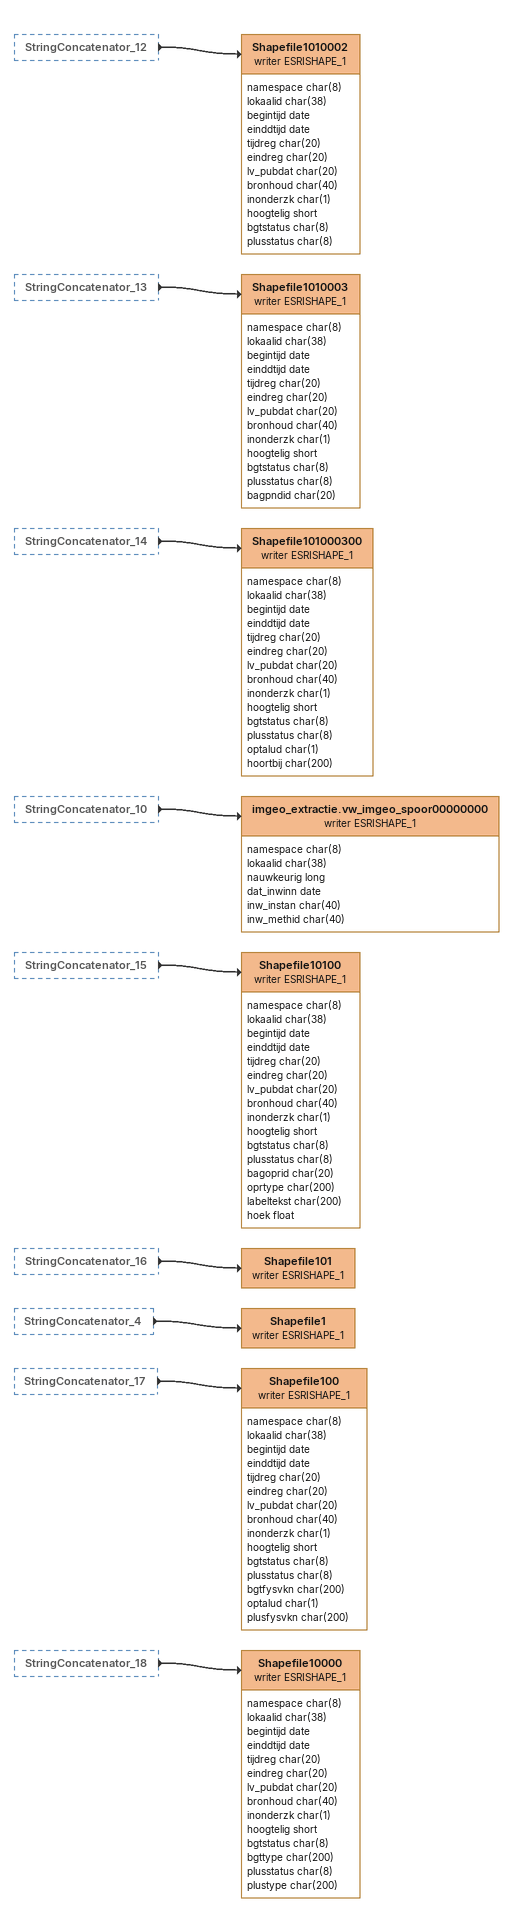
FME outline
StringConcatenator_12 [outside]
    -> Shapefile1010002 (writer ESRISHAPE_1)
StringConcatenator_13 [outside]
    -> Shapefile1010003 (writer ESRISHAPE_1)
StringConcatenator_14 [outside]
    -> Shapefile101000300 (writer ESRISHAPE_1)
StringConcatenator_10 [outside]
    -> imgeo_extractie.vw_imgeo_spoor00000000 (writer ESRISHAPE_1)
StringConcatenator_15 [outside]
    -> Shapefile10100 (writer ESRISHAPE_1)
StringConcatenator_16 [outside]
    -> Shapefile101 (writer ESRISHAPE_1)
StringConcatenator_4 [outside]
    -> Shapefile1 (writer ESRISHAPE_1)
StringConcatenator_17 [outside]
    -> Shapefile100 (writer ESRISHAPE_1)
StringConcatenator_18 [outside]
    -> Shapefile10000 (writer ESRISHAPE_1)
Shapefile1010002 (writer ESRISHAPE_1)
    attributes: namespace char(8), lokaalid char(38), begintijd date, einddtijd date, tijdreg char(20), eindreg char(20), lv_pubdat char(20), bronhoud char(40), inonderzk char(1), hoogtelig short, bgtstatus char(8), plusstatus char(8)
Shapefile1010003 (writer ESRISHAPE_1)
    attributes: namespace char(8), lokaalid char(38), begintijd date, einddtijd date, tijdreg char(20), eindreg char(20), lv_pubdat char(20), bronhoud char(40), inonderzk char(1), hoogtelig short, bgtstatus char(8), plusstatus char(8), bagpndid char(20)
Shapefile101000300 (writer ESRISHAPE_1)
    attributes: namespace char(8), lokaalid char(38), begintijd date, einddtijd date, tijdreg char(20), eindreg char(20), lv_pubdat char(20), bronhoud char(40), inonderzk char(1), hoogtelig short, bgtstatus char(8), plusstatus char(8), optalud char(1), hoortbij char(200)
imgeo_extractie.vw_imgeo_spoor00000000 (writer ESRISHAPE_1)
    attributes: namespace char(8), lokaalid char(38), nauwkeurig long, dat_inwinn date, inw_instan char(40), inw_methid char(40)
Shapefile10100 (writer ESRISHAPE_1)
    attributes: namespace char(8), lokaalid char(38), begintijd date, einddtijd date, tijdreg char(20), eindreg char(20), lv_pubdat char(20), bronhoud char(40), inonderzk char(1), hoogtelig short, bgtstatus char(8), plusstatus char(8), bagoprid char(20), oprtype char(200), labeltekst char(200), hoek float
Shapefile101 (writer ESRISHAPE_1)
Shapefile1 (writer ESRISHAPE_1)
Shapefile100 (writer ESRISHAPE_1)
    attributes: namespace char(8), lokaalid char(38), begintijd date, einddtijd date, tijdreg char(20), eindreg char(20), lv_pubdat char(20), bronhoud char(40), inonderzk char(1), hoogtelig short, bgtstatus char(8), plusstatus char(8), bgtfysvkn char(200), optalud char(1), plusfysvkn char(200)
Shapefile10000 (writer ESRISHAPE_1)
    attributes: namespace char(8), lokaalid char(38), begintijd date, einddtijd date, tijdreg char(20), eindreg char(20), lv_pubdat char(20), bronhoud char(40), inonderzk char(1), hoogtelig short, bgtstatus char(8), bgttype char(200), plusstatus char(8), plustype char(200)
